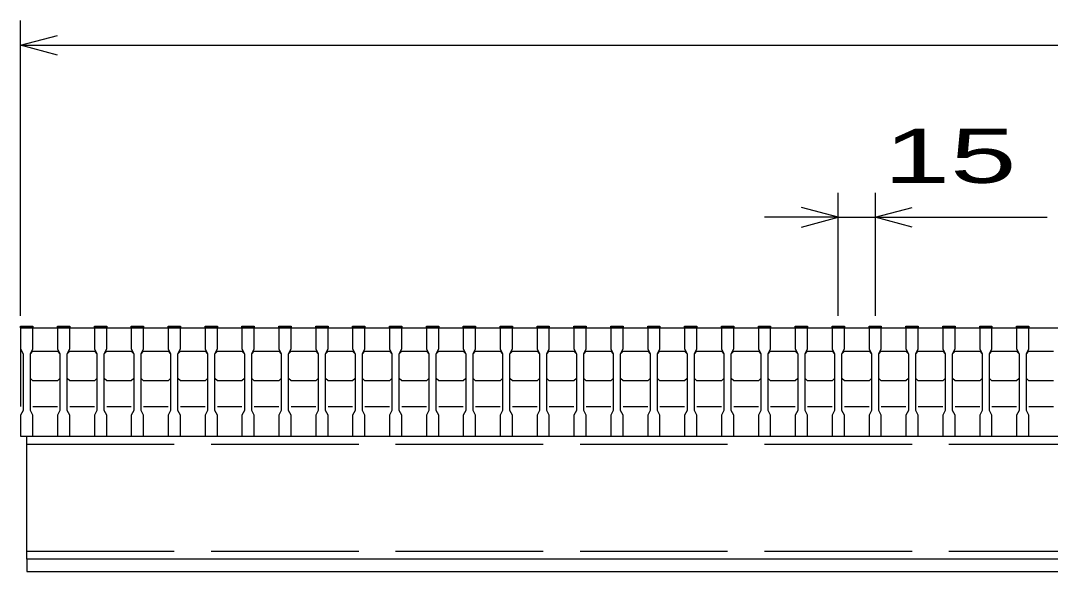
# Model space of a CAD drawing. Units: millimetres, scale not verified. Extents: x -1820 to 1731, y -1282 to 1054.
# Drawn here: x -1419 to -1000.2, y -681.5 to -457.5 of the extents above; entities that cross this region are included whole.
import ezdxf
from ezdxf.enums import TextEntityAlignment as Align

# ---------------------------------------------------------------- set-up
doc = ezdxf.new("R2010")
doc.units = ezdxf.units.MM
doc.header["$LTSCALE"] = 10
doc.linetypes.add('DASHED', pattern=[7.5, 6, -1.5])
doc.layers.add('16', color=3, linetype='Continuous', lineweight=25)
doc.layers.add('22', color=4, linetype='Continuous', lineweight=25)
doc.styles.add('ベクトル', font='')
doc.styles.get('ベクトル').set_extended_font_data('ベクトル')

msp = doc.modelspace()

# ---------------------------------------------------------------- linework, layer by layer
at = {"layer": '16'}
for p, q in [((-1419, -582.5), (-1419, -581.8)), ((-1419, -581.8), (-1414, -581.8)), ((-1414, -581.8), (-1414, -582.5)), ((-1404, -582.5), (-1404, -581.8)), ((-1404, -581.8), (-1399, -581.8)), ((-1399, -581.8), (-1399, -582.5)), ((-1389, -582.5), (-1389, -581.8)), ((-1389, -581.8), (-1384, -581.8)), ((-1384, -581.8), (-1384, -582.5)), ((-1374, -582.5), (-1374, -581.8)), ((-1374, -581.8), (-1369, -581.8)), ((-1369, -581.8), (-1369, -582.5)), ((-1359, -582.5), (-1359, -581.8)), ((-1359, -581.8), (-1354, -581.8)), ((-1354, -581.8), (-1354, -582.5)), ((-1344, -582.5), (-1344, -581.8)), ((-1344, -581.8), (-1339, -581.8)), ((-1339, -581.8), (-1339, -582.5)), ((-1329, -582.5), (-1329, -581.8)), ((-1329, -581.8), (-1324, -581.8)), ((-1324, -581.8), (-1324, -582.5)), ((-1314, -582.5), (-1314, -581.8)), ((-1314, -581.8), (-1309, -581.8)), ((-1309, -581.8), (-1309, -582.5)), ((-1299, -582.5), (-1299, -581.8)), ((-1299, -581.8), (-1294, -581.8)), ((-1294, -581.8), (-1294, -582.5)), ((-1284, -582.5), (-1284, -581.8)), ((-1284, -581.8), (-1279, -581.8)), ((-1279, -581.8), (-1279, -582.5)), ((-1269, -582.5), (-1269, -581.8)), ((-1269, -581.8), (-1264, -581.8)), ((-1264, -581.8), (-1264, -582.5)), ((-1254, -582.5), (-1254, -581.8)), ((-1254, -581.8), (-1249, -581.8)), ((-1249, -581.8), (-1249, -582.5)), ((-1239, -582.5), (-1239, -581.8)), ((-1239, -581.8), (-1234, -581.8)), ((-1234, -581.8), (-1234, -582.5)), ((-1224, -582.5), (-1224, -581.8)), ((-1224, -581.8), (-1219, -581.8)), ((-1219, -581.8), (-1219, -582.5)), ((-1209, -582.5), (-1209, -581.8)), ((-1209, -581.8), (-1204, -581.8)), ((-1204, -581.8), (-1204, -582.5)), ((-1194, -582.5), (-1194, -581.8)), ((-1194, -581.8), (-1189, -581.8)), ((-1189, -581.8), (-1189, -582.5)), ((-1179, -582.5), (-1179, -581.8)), ((-1179, -581.8), (-1174, -581.8)), ((-1174, -581.8), (-1174, -582.5)), ((-1164, -582.5), (-1164, -581.8)), ((-1164, -581.8), (-1159, -581.8)), ((-1159, -581.8), (-1159, -582.5)), ((-1149, -582.5), (-1149, -581.8)), ((-1149, -581.8), (-1144, -581.8)), ((-1144, -581.8), (-1144, -582.5)), ((-1134, -582.5), (-1134, -581.8)), ((-1134, -581.8), (-1129, -581.8)), ((-1129, -581.8), (-1129, -582.5)), ((-1119, -582.5), (-1119, -581.8)), ((-1119, -581.8), (-1114, -581.8)), ((-1114, -581.8), (-1114, -582.5)), ((-1104, -582.5), (-1104, -581.8)), ((-1104, -581.8), (-1099, -581.8)), ((-1099, -581.8), (-1099, -582.5)), ((-1089, -582.5), (-1089, -581.8)), ((-1089, -581.8), (-1084, -581.8)), ((-1084, -581.8), (-1084, -582.5)), ((-1074, -582.5), (-1074, -581.8)), ((-1074, -581.8), (-1069, -581.8)), ((-1069, -581.8), (-1069, -582.5)), ((-1059, -582.5), (-1059, -581.8)), ((-1059, -581.8), (-1054, -581.8)), ((-1054, -581.8), (-1054, -582.5)), ((-1044, -582.5), (-1044, -581.8)), ((-1044, -581.8), (-1039, -581.8)), ((-1039, -581.8), (-1039, -582.5)), ((-1029, -582.5), (-1029, -581.8)), ((-1029, -581.8), (-1024, -581.8)), ((-1024, -581.8), (-1024, -582.5)), ((-1014, -582.5), (-1014, -581.8)), ((-1014, -581.8), (-1009, -581.8)), ((-1009, -581.8), (-1009, -582.5)), ((-1419, -582.5), (-1419, -591)), ((-1414, -582.5), (-1419, -582.5)), ((-1419, -582.5), (-1419, -614.5)), ((-1419, -582.5), (-424, -582.5)), ((-1414, -591), (-1414, -582.5)), ((-1404, -582.5), (-1404, -591)), ((-1399, -582.5), (-1404, -582.5)), ((-1399, -591), (-1399, -582.5)), ((-1389, -582.5), (-1389, -591)), ((-1384, -582.5), (-1389, -582.5)), ((-1384, -591), (-1384, -582.5)), ((-1374, -582.5), (-1374, -591)), ((-1369, -582.5), (-1374, -582.5)), ((-1369, -591), (-1369, -582.5)), ((-1359, -582.5), (-1359, -591)), ((-1354, -582.5), (-1359, -582.5)), ((-1354, -591), (-1354, -582.5)), ((-1344, -582.5), (-1344, -591)), ((-1339, -582.5), (-1344, -582.5)), ((-1339, -591), (-1339, -582.5)), ((-1329, -582.5), (-1329, -591)), ((-1324, -582.5), (-1329, -582.5)), ((-1324, -591), (-1324, -582.5)), ((-1314, -582.5), (-1314, -591)), ((-1309, -582.5), (-1314, -582.5)), ((-1309, -591), (-1309, -582.5)), ((-1299, -582.5), (-1299, -591)), ((-1294, -582.5), (-1299, -582.5)), ((-1294, -591), (-1294, -582.5)), ((-1284, -582.5), (-1284, -591)), ((-1279, -582.5), (-1284, -582.5)), ((-1279, -591), (-1279, -582.5)), ((-1269, -582.5), (-1269, -591)), ((-1264, -582.5), (-1269, -582.5)), ((-1264, -591), (-1264, -582.5)), ((-1254, -582.5), (-1254, -591)), ((-1249, -582.5), (-1254, -582.5)), ((-1249, -591), (-1249, -582.5)), ((-1239, -582.5), (-1239, -591)), ((-1234, -582.5), (-1239, -582.5)), ((-1234, -591), (-1234, -582.5)), ((-1224, -582.5), (-1224, -591)), ((-1219, -582.5), (-1224, -582.5)), ((-1219, -591), (-1219, -582.5)), ((-1209, -582.5), (-1209, -591)), ((-1204, -582.5), (-1209, -582.5)), ((-1204, -591), (-1204, -582.5)), ((-1194, -582.5), (-1194, -591)), ((-1189, -582.5), (-1194, -582.5)), ((-1189, -591), (-1189, -582.5)), ((-1179, -582.5), (-1179, -591)), ((-1174, -582.5), (-1179, -582.5)), ((-1174, -591), (-1174, -582.5)), ((-1164, -582.5), (-1164, -591)), ((-1159, -582.5), (-1164, -582.5)), ((-1159, -591), (-1159, -582.5)), ((-1149, -582.5), (-1149, -591)), ((-1144, -582.5), (-1149, -582.5)), ((-1144, -591), (-1144, -582.5)), ((-1134, -582.5), (-1134, -591)), ((-1129, -582.5), (-1134, -582.5)), ((-1129, -591), (-1129, -582.5)), ((-1119, -582.5), (-1119, -591)), ((-1114, -582.5), (-1119, -582.5)), ((-1114, -591), (-1114, -582.5)), ((-1104, -582.5), (-1104, -591)), ((-1099, -582.5), (-1104, -582.5)), ((-1099, -591), (-1099, -582.5)), ((-1089, -582.5), (-1089, -591)), ((-1084, -582.5), (-1089, -582.5)), ((-1084, -591), (-1084, -582.5)), ((-1074, -582.5), (-1074, -591)), ((-1069, -582.5), (-1074, -582.5)), ((-1069, -591), (-1069, -582.5)), ((-1059, -582.5), (-1059, -591)), ((-1054, -582.5), (-1059, -582.5)), ((-1054, -591), (-1054, -582.5)), ((-1044, -582.5), (-1044, -591)), ((-1039, -582.5), (-1044, -582.5)), ((-1039, -591), (-1039, -582.5)), ((-1029, -582.5), (-1029, -591)), ((-1024, -582.5), (-1029, -582.5)), ((-1024, -591), (-1024, -582.5)), ((-1014, -582.5), (-1014, -591)), ((-1009, -582.5), (-1014, -582.5)), ((-1009, -591), (-1009, -582.5)), ((-1419, -591), (-1418, -593)), ((-1418, -593), (-1418, -616)), ((-1415, -593), (-1414, -591)), ((-1415, -593), (-1414, -592)), ((-1415, -616), (-1415, -593)), ((-1414, -592), (-1404, -592)), ((-1404, -591), (-1403, -593)), ((-1404, -592), (-1403, -593)), ((-1403, -593), (-1403, -616)), ((-1400, -593), (-1399, -591)), ((-1400, -593), (-1399, -592)), ((-1400, -616), (-1400, -593)), ((-1399, -592), (-1389, -592)), ((-1389, -591), (-1388, -593)), ((-1389, -592), (-1388, -593)), ((-1388, -593), (-1388, -616)), ((-1385, -593), (-1384, -591)), ((-1385, -593), (-1384, -592)), ((-1385, -616), (-1385, -593)), ((-1384, -592), (-1374, -592)), ((-1374, -591), (-1373, -593)), ((-1374, -592), (-1373, -593)), ((-1373, -593), (-1373, -616)), ((-1370, -593), (-1369, -591)), ((-1370, -593), (-1369, -592)), ((-1370, -616), (-1370, -593)), ((-1369, -592), (-1359, -592)), ((-1359, -591), (-1358, -593)), ((-1359, -592), (-1358, -593)), ((-1358, -593), (-1358, -616)), ((-1355, -593), (-1354, -591)), ((-1355, -593), (-1354, -592)), ((-1355, -616), (-1355, -593)), ((-1354, -592), (-1344, -592)), ((-1344, -591), (-1343, -593)), ((-1344, -592), (-1343, -593)), ((-1343, -593), (-1343, -616)), ((-1340, -593), (-1339, -591)), ((-1340, -593), (-1339, -592)), ((-1340, -616), (-1340, -593)), ((-1339, -592), (-1329, -592)), ((-1329, -591), (-1328, -593)), ((-1329, -592), (-1328, -593)), ((-1328, -593), (-1328, -616)), ((-1325, -593), (-1324, -591)), ((-1325, -593), (-1324, -592)), ((-1325, -616), (-1325, -593)), ((-1324, -592), (-1314, -592)), ((-1314, -591), (-1313, -593)), ((-1314, -592), (-1313, -593)), ((-1313, -593), (-1313, -616)), ((-1310, -593), (-1309, -591)), ((-1310, -593), (-1309, -592)), ((-1310, -616), (-1310, -593)), ((-1309, -592), (-1299, -592)), ((-1299, -591), (-1298, -593)), ((-1299, -592), (-1298, -593)), ((-1298, -593), (-1298, -616)), ((-1295, -593), (-1294, -591)), ((-1295, -593), (-1294, -592)), ((-1295, -616), (-1295, -593)), ((-1294, -592), (-1284, -592)), ((-1284, -591), (-1283, -593)), ((-1284, -592), (-1283, -593)), ((-1283, -593), (-1283, -616)), ((-1280, -593), (-1279, -591)), ((-1280, -593), (-1279, -592)), ((-1280, -616), (-1280, -593)), ((-1279, -592), (-1269, -592)), ((-1269, -591), (-1268, -593)), ((-1269, -592), (-1268, -593)), ((-1268, -593), (-1268, -616)), ((-1265, -593), (-1264, -591)), ((-1265, -593), (-1264, -592)), ((-1265, -616), (-1265, -593)), ((-1264, -592), (-1254, -592)), ((-1254, -591), (-1253, -593)), ((-1254, -592), (-1253, -593)), ((-1253, -593), (-1253, -616)), ((-1250, -593), (-1249, -591)), ((-1250, -593), (-1249, -592)), ((-1250, -616), (-1250, -593)), ((-1249, -592), (-1239, -592)), ((-1239, -591), (-1238, -593)), ((-1239, -592), (-1238, -593)), ((-1238, -593), (-1238, -616)), ((-1235, -593), (-1234, -591)), ((-1235, -593), (-1234, -592)), ((-1235, -616), (-1235, -593)), ((-1234, -592), (-1224, -592)), ((-1224, -591), (-1223, -593)), ((-1224, -592), (-1223, -593)), ((-1223, -593), (-1223, -616)), ((-1220, -593), (-1219, -591)), ((-1220, -593), (-1219, -592)), ((-1220, -616), (-1220, -593)), ((-1219, -592), (-1209, -592)), ((-1209, -591), (-1208, -593)), ((-1209, -592), (-1208, -593)), ((-1208, -593), (-1208, -616)), ((-1205, -593), (-1204, -591)), ((-1205, -593), (-1204, -592)), ((-1205, -616), (-1205, -593)), ((-1204, -592), (-1194, -592)), ((-1194, -591), (-1193, -593)), ((-1194, -592), (-1193, -593)), ((-1193, -593), (-1193, -616)), ((-1190, -593), (-1189, -591)), ((-1190, -593), (-1189, -592)), ((-1190, -616), (-1190, -593)), ((-1189, -592), (-1179, -592)), ((-1179, -591), (-1178, -593)), ((-1179, -592), (-1178, -593)), ((-1178, -593), (-1178, -616)), ((-1175, -593), (-1174, -591)), ((-1175, -593), (-1174, -592)), ((-1175, -616), (-1175, -593)), ((-1174, -592), (-1164, -592)), ((-1164, -591), (-1163, -593)), ((-1164, -592), (-1163, -593)), ((-1163, -593), (-1163, -616)), ((-1160, -593), (-1159, -591)), ((-1160, -593), (-1159, -592)), ((-1160, -616), (-1160, -593)), ((-1159, -592), (-1149, -592)), ((-1149, -591), (-1148, -593)), ((-1149, -592), (-1148, -593)), ((-1148, -593), (-1148, -616)), ((-1145, -593), (-1144, -591)), ((-1145, -593), (-1144, -592)), ((-1145, -616), (-1145, -593)), ((-1144, -592), (-1134, -592)), ((-1134, -591), (-1133, -593)), ((-1134, -592), (-1133, -593)), ((-1133, -593), (-1133, -616)), ((-1130, -593), (-1129, -591)), ((-1130, -593), (-1129, -592)), ((-1130, -616), (-1130, -593)), ((-1129, -592), (-1119, -592)), ((-1119, -591), (-1118, -593)), ((-1119, -592), (-1118, -593)), ((-1118, -593), (-1118, -616)), ((-1115, -593), (-1114, -591)), ((-1115, -593), (-1114, -592)), ((-1115, -616), (-1115, -593)), ((-1114, -592), (-1104, -592)), ((-1104, -591), (-1103, -593)), ((-1104, -592), (-1103, -593)), ((-1103, -593), (-1103, -616)), ((-1100, -593), (-1099, -591)), ((-1100, -593), (-1099, -592)), ((-1100, -616), (-1100, -593)), ((-1099, -592), (-1089, -592)), ((-1089, -591), (-1088, -593)), ((-1089, -592), (-1088, -593)), ((-1088, -593), (-1088, -616)), ((-1085, -593), (-1084, -591)), ((-1085, -593), (-1084, -592)), ((-1085, -616), (-1085, -593)), ((-1084, -592), (-1074, -592)), ((-1074, -591), (-1073, -593)), ((-1074, -592), (-1073, -593)), ((-1073, -593), (-1073, -616)), ((-1070, -593), (-1069, -591)), ((-1070, -593), (-1069, -592)), ((-1070, -616), (-1070, -593)), ((-1069, -592), (-1059, -592)), ((-1059, -591), (-1058, -593)), ((-1059, -592), (-1058, -593)), ((-1058, -593), (-1058, -616)), ((-1055, -593), (-1054, -591)), ((-1055, -593), (-1054, -592)), ((-1055, -616), (-1055, -593)), ((-1054, -592), (-1044, -592)), ((-1044, -591), (-1043, -593)), ((-1044, -592), (-1043, -593)), ((-1043, -593), (-1043, -616)), ((-1040, -593), (-1039, -591)), ((-1040, -593), (-1039, -592)), ((-1040, -616), (-1040, -593)), ((-1039, -592), (-1029, -592)), ((-1029, -591), (-1028, -593)), ((-1029, -592), (-1028, -593)), ((-1028, -593), (-1028, -616)), ((-1025, -593), (-1024, -591)), ((-1025, -593), (-1024, -592)), ((-1025, -616), (-1025, -593)), ((-1024, -592), (-1014, -592)), ((-1014, -591), (-1013, -593)), ((-1014, -592), (-1013, -593)), ((-1013, -593), (-1013, -616)), ((-1010, -593), (-1009, -591)), ((-1010, -593), (-1009, -592)), ((-1010, -616), (-1010, -593)), ((-1009, -592), (-999, -592)), ((-1414, -604), (-1415, -603)), ((-1403, -603), (-1404, -604)), ((-1399, -604), (-1400, -603)), ((-1388, -603), (-1389, -604)), ((-1384, -604), (-1385, -603)), ((-1373, -603), (-1374, -604)), ((-1369, -604), (-1370, -603)), ((-1358, -603), (-1359, -604)), ((-1354, -604), (-1355, -603)), ((-1343, -603), (-1344, -604)), ((-1339, -604), (-1340, -603)), ((-1328, -603), (-1329, -604)), ((-1324, -604), (-1325, -603)), ((-1313, -603), (-1314, -604)), ((-1309, -604), (-1310, -603)), ((-1298, -603), (-1299, -604)), ((-1294, -604), (-1295, -603)), ((-1283, -603), (-1284, -604)), ((-1279, -604), (-1280, -603)), ((-1268, -603), (-1269, -604)), ((-1264, -604), (-1265, -603)), ((-1253, -603), (-1254, -604)), ((-1249, -604), (-1250, -603)), ((-1238, -603), (-1239, -604)), ((-1234, -604), (-1235, -603)), ((-1223, -603), (-1224, -604)), ((-1219, -604), (-1220, -603)), ((-1208, -603), (-1209, -604)), ((-1204, -604), (-1205, -603)), ((-1193, -603), (-1194, -604)), ((-1189, -604), (-1190, -603)), ((-1178, -603), (-1179, -604)), ((-1174, -604), (-1175, -603)), ((-1163, -603), (-1164, -604)), ((-1159, -604), (-1160, -603)), ((-1148, -603), (-1149, -604)), ((-1144, -604), (-1145, -603)), ((-1133, -603), (-1134, -604)), ((-1129, -604), (-1130, -603)), ((-1118, -603), (-1119, -604)), ((-1114, -604), (-1115, -603)), ((-1103, -603), (-1104, -604)), ((-1099, -604), (-1100, -603)), ((-1088, -603), (-1089, -604)), ((-1084, -604), (-1085, -603)), ((-1073, -603), (-1074, -604)), ((-1069, -604), (-1070, -603)), ((-1058, -603), (-1059, -604)), ((-1054, -604), (-1055, -603)), ((-1043, -603), (-1044, -604)), ((-1039, -604), (-1040, -603)), ((-1028, -603), (-1029, -604)), ((-1024, -604), (-1025, -603)), ((-1013, -603), (-1014, -604)), ((-1009, -604), (-1010, -603)), ((-1404, -604), (-1414, -604)), ((-1389, -604), (-1399, -604)), ((-1374, -604), (-1384, -604)), ((-1359, -604), (-1369, -604)), ((-1344, -604), (-1354, -604)), ((-1329, -604), (-1339, -604)), ((-1314, -604), (-1324, -604)), ((-1299, -604), (-1309, -604)), ((-1284, -604), (-1294, -604)), ((-1269, -604), (-1279, -604)), ((-1254, -604), (-1264, -604)), ((-1239, -604), (-1249, -604)), ((-1224, -604), (-1234, -604)), ((-1209, -604), (-1219, -604)), ((-1194, -604), (-1204, -604)), ((-1179, -604), (-1189, -604)), ((-1164, -604), (-1174, -604)), ((-1149, -604), (-1159, -604)), ((-1134, -604), (-1144, -604)), ((-1119, -604), (-1129, -604)), ((-1104, -604), (-1114, -604)), ((-1089, -604), (-1099, -604)), ((-1074, -604), (-1084, -604)), ((-1059, -604), (-1069, -604)), ((-1044, -604), (-1054, -604)), ((-1029, -604), (-1039, -604)), ((-1014, -604), (-1024, -604)), ((-999, -604), (-1009, -604)), ((-1414, -614.5), (-1404, -614.5)), ((-1399, -614.5), (-1389, -614.5)), ((-1384, -614.5), (-1374, -614.5)), ((-1369, -614.5), (-1359, -614.5)), ((-1354, -614.5), (-1344, -614.5)), ((-1339, -614.5), (-1329, -614.5)), ((-1324, -614.5), (-1314, -614.5)), ((-1309, -614.5), (-1299, -614.5)), ((-1294, -614.5), (-1284, -614.5)), ((-1279, -614.5), (-1269, -614.5)), ((-1264, -614.5), (-1254, -614.5)), ((-1249, -614.5), (-1239, -614.5)), ((-1234, -614.5), (-1224, -614.5)), ((-1219, -614.5), (-1209, -614.5)), ((-1204, -614.5), (-1194, -614.5)), ((-1189, -614.5), (-1179, -614.5)), ((-1174, -614.5), (-1164, -614.5)), ((-1159, -614.5), (-1149, -614.5)), ((-1144, -614.5), (-1134, -614.5)), ((-1129, -614.5), (-1119, -614.5)), ((-1114, -614.5), (-1104, -614.5)), ((-1099, -614.5), (-1089, -614.5)), ((-1084, -614.5), (-1074, -614.5)), ((-1069, -614.5), (-1059, -614.5)), ((-1054, -614.5), (-1044, -614.5)), ((-1039, -614.5), (-1029, -614.5)), ((-1024, -614.5), (-1014, -614.5)), ((-1009, -614.5), (-999, -614.5)), ((-1418, -616), (-1419, -618)), ((-1419, -618), (-1419, -626.5)), ((-1414, -618), (-1415, -616)), ((-1414, -626.5), (-1414, -618)), ((-1403, -616), (-1404, -618)), ((-1404, -618), (-1404, -626.5)), ((-1399, -618), (-1400, -616)), ((-1399, -626.5), (-1399, -618)), ((-1388, -616), (-1389, -618)), ((-1389, -618), (-1389, -626.5)), ((-1384, -618), (-1385, -616)), ((-1384, -626.5), (-1384, -618)), ((-1373, -616), (-1374, -618)), ((-1374, -618), (-1374, -626.5)), ((-1369, -618), (-1370, -616)), ((-1369, -626.5), (-1369, -618)), ((-1358, -616), (-1359, -618)), ((-1359, -618), (-1359, -626.5)), ((-1354, -618), (-1355, -616)), ((-1354, -626.5), (-1354, -618)), ((-1343, -616), (-1344, -618)), ((-1344, -618), (-1344, -626.5)), ((-1339, -618), (-1340, -616)), ((-1339, -626.5), (-1339, -618)), ((-1328, -616), (-1329, -618)), ((-1329, -618), (-1329, -626.5)), ((-1324, -618), (-1325, -616)), ((-1324, -626.5), (-1324, -618)), ((-1313, -616), (-1314, -618)), ((-1314, -618), (-1314, -626.5)), ((-1309, -618), (-1310, -616)), ((-1309, -626.5), (-1309, -618)), ((-1298, -616), (-1299, -618)), ((-1299, -618), (-1299, -626.5)), ((-1294, -618), (-1295, -616)), ((-1294, -626.5), (-1294, -618)), ((-1283, -616), (-1284, -618)), ((-1284, -618), (-1284, -626.5)), ((-1279, -618), (-1280, -616)), ((-1279, -626.5), (-1279, -618)), ((-1268, -616), (-1269, -618)), ((-1269, -618), (-1269, -626.5)), ((-1264, -618), (-1265, -616)), ((-1264, -626.5), (-1264, -618)), ((-1253, -616), (-1254, -618)), ((-1254, -618), (-1254, -626.5)), ((-1249, -618), (-1250, -616)), ((-1249, -626.5), (-1249, -618)), ((-1238, -616), (-1239, -618)), ((-1239, -618), (-1239, -626.5)), ((-1234, -618), (-1235, -616)), ((-1234, -626.5), (-1234, -618)), ((-1223, -616), (-1224, -618)), ((-1224, -618), (-1224, -626.5)), ((-1219, -618), (-1220, -616)), ((-1219, -626.5), (-1219, -618)), ((-1208, -616), (-1209, -618)), ((-1209, -618), (-1209, -626.5)), ((-1204, -618), (-1205, -616)), ((-1204, -626.5), (-1204, -618)), ((-1193, -616), (-1194, -618)), ((-1194, -618), (-1194, -626.5)), ((-1189, -618), (-1190, -616)), ((-1189, -626.5), (-1189, -618)), ((-1178, -616), (-1179, -618)), ((-1179, -618), (-1179, -626.5)), ((-1174, -618), (-1175, -616)), ((-1174, -626.5), (-1174, -618)), ((-1163, -616), (-1164, -618)), ((-1164, -618), (-1164, -626.5)), ((-1159, -618), (-1160, -616)), ((-1159, -626.5), (-1159, -618)), ((-1148, -616), (-1149, -618)), ((-1149, -618), (-1149, -626.5)), ((-1144, -618), (-1145, -616)), ((-1144, -626.5), (-1144, -618)), ((-1133, -616), (-1134, -618)), ((-1134, -618), (-1134, -626.5)), ((-1129, -618), (-1130, -616)), ((-1129, -626.5), (-1129, -618)), ((-1118, -616), (-1119, -618)), ((-1119, -618), (-1119, -626.5)), ((-1114, -618), (-1115, -616)), ((-1114, -626.5), (-1114, -618)), ((-1103, -616), (-1104, -618)), ((-1104, -618), (-1104, -626.5)), ((-1099, -618), (-1100, -616)), ((-1099, -626.5), (-1099, -618)), ((-1088, -616), (-1089, -618)), ((-1089, -618), (-1089, -626.5)), ((-1084, -618), (-1085, -616)), ((-1084, -626.5), (-1084, -618)), ((-1073, -616), (-1074, -618)), ((-1074, -618), (-1074, -626.5)), ((-1069, -618), (-1070, -616)), ((-1069, -626.5), (-1069, -618)), ((-1058, -616), (-1059, -618)), ((-1059, -618), (-1059, -626.5)), ((-1054, -618), (-1055, -616)), ((-1054, -626.5), (-1054, -618)), ((-1043, -616), (-1044, -618)), ((-1044, -618), (-1044, -626.5)), ((-1039, -618), (-1040, -616)), ((-1039, -626.5), (-1039, -618)), ((-1028, -616), (-1029, -618)), ((-1029, -618), (-1029, -626.5)), ((-1024, -618), (-1025, -616)), ((-1024, -626.5), (-1024, -618)), ((-1013, -616), (-1014, -618)), ((-1014, -618), (-1014, -626.5)), ((-1009, -618), (-1010, -616)), ((-1009, -626.5), (-1009, -618)), ((-1419, -626.5), (-1414, -626.5)), ((-1416.5, -626.5), (-426.5, -626.5)), ((-1416.5, -676.5), (-1416.5, -626.5)), ((-1404, -626.5), (-1399, -626.5)), ((-1389, -626.5), (-1384, -626.5)), ((-1374, -626.5), (-1369, -626.5)), ((-1359, -626.5), (-1354, -626.5)), ((-1344, -626.5), (-1339, -626.5)), ((-1329, -626.5), (-1324, -626.5)), ((-1314, -626.5), (-1309, -626.5)), ((-1299, -626.5), (-1294, -626.5)), ((-1284, -626.5), (-1279, -626.5)), ((-1269, -626.5), (-1264, -626.5)), ((-1254, -626.5), (-1249, -626.5)), ((-1239, -626.5), (-1234, -626.5)), ((-1224, -626.5), (-1219, -626.5)), ((-1209, -626.5), (-1204, -626.5)), ((-1194, -626.5), (-1189, -626.5)), ((-1179, -626.5), (-1174, -626.5)), ((-1164, -626.5), (-1159, -626.5)), ((-1149, -626.5), (-1144, -626.5)), ((-1134, -626.5), (-1129, -626.5)), ((-1119, -626.5), (-1114, -626.5)), ((-1104, -626.5), (-1099, -626.5)), ((-1089, -626.5), (-1084, -626.5)), ((-1074, -626.5), (-1069, -626.5)), ((-1059, -626.5), (-1054, -626.5)), ((-1044, -626.5), (-1039, -626.5)), ((-1029, -626.5), (-1024, -626.5)), ((-1014, -626.5), (-1009, -626.5)), ((-426.5, -676.5), (-1416.5, -676.5)), ((-1416.5, -676.5), (-1416.5, -681.5)), ((-426.5, -676.5), (-1416.5, -676.5)), ((-1416.5, -681.5), (-426.5, -681.5))]:
    msp.add_line(p, q, dxfattribs=at)
at = {"layer": '16', "linetype": 'DASHED'}
for p, q in [((-1416.5, -629.7), (-426.5, -629.7)), ((-1416.5, -673.3), (-426.5, -673.3))]:
    msp.add_line(p, q, dxfattribs=at)
at = {"layer": '22'}
for p, q in [((-1419, -577.5), (-1419, -457.5)), ((-1419, -467.5), (-1404, -463.5)), ((-1404, -471.5), (-1419, -467.5)), ((-1419, -467.5), (-424, -467.5)), ((-1086.5, -577.5), (-1086.5, -527.5)), ((-1071.5, -527.5), (-1071.5, -577.5)), ((-1086.5, -537.5), (-1101.5, -533.5)), ((-1071.5, -537.5), (-1056.5, -533.5)), ((-1086.5, -537.5), (-1116.5, -537.5)), ((-1101.5, -541.5), (-1086.5, -537.5)), ((-1086.5, -537.5), (-1071.5, -537.5)), ((-1056.5, -541.5), (-1071.5, -537.5)), ((-1071.5, -537.5), (-1001.5, -537.5))]:
    msp.add_line(p, q, dxfattribs=at)

# ---------------------------------------------------------------- texts
at = {"layer": '22', "color": 2, "style": 'ベクトル', "width": 1.65}
msp.add_text(' 15 ', height=21.99, dxfattribs=at).set_placement((-1081.5, -512.5), align=Align.MIDDLE_LEFT)

doc.saveas('drawing.dxf')
